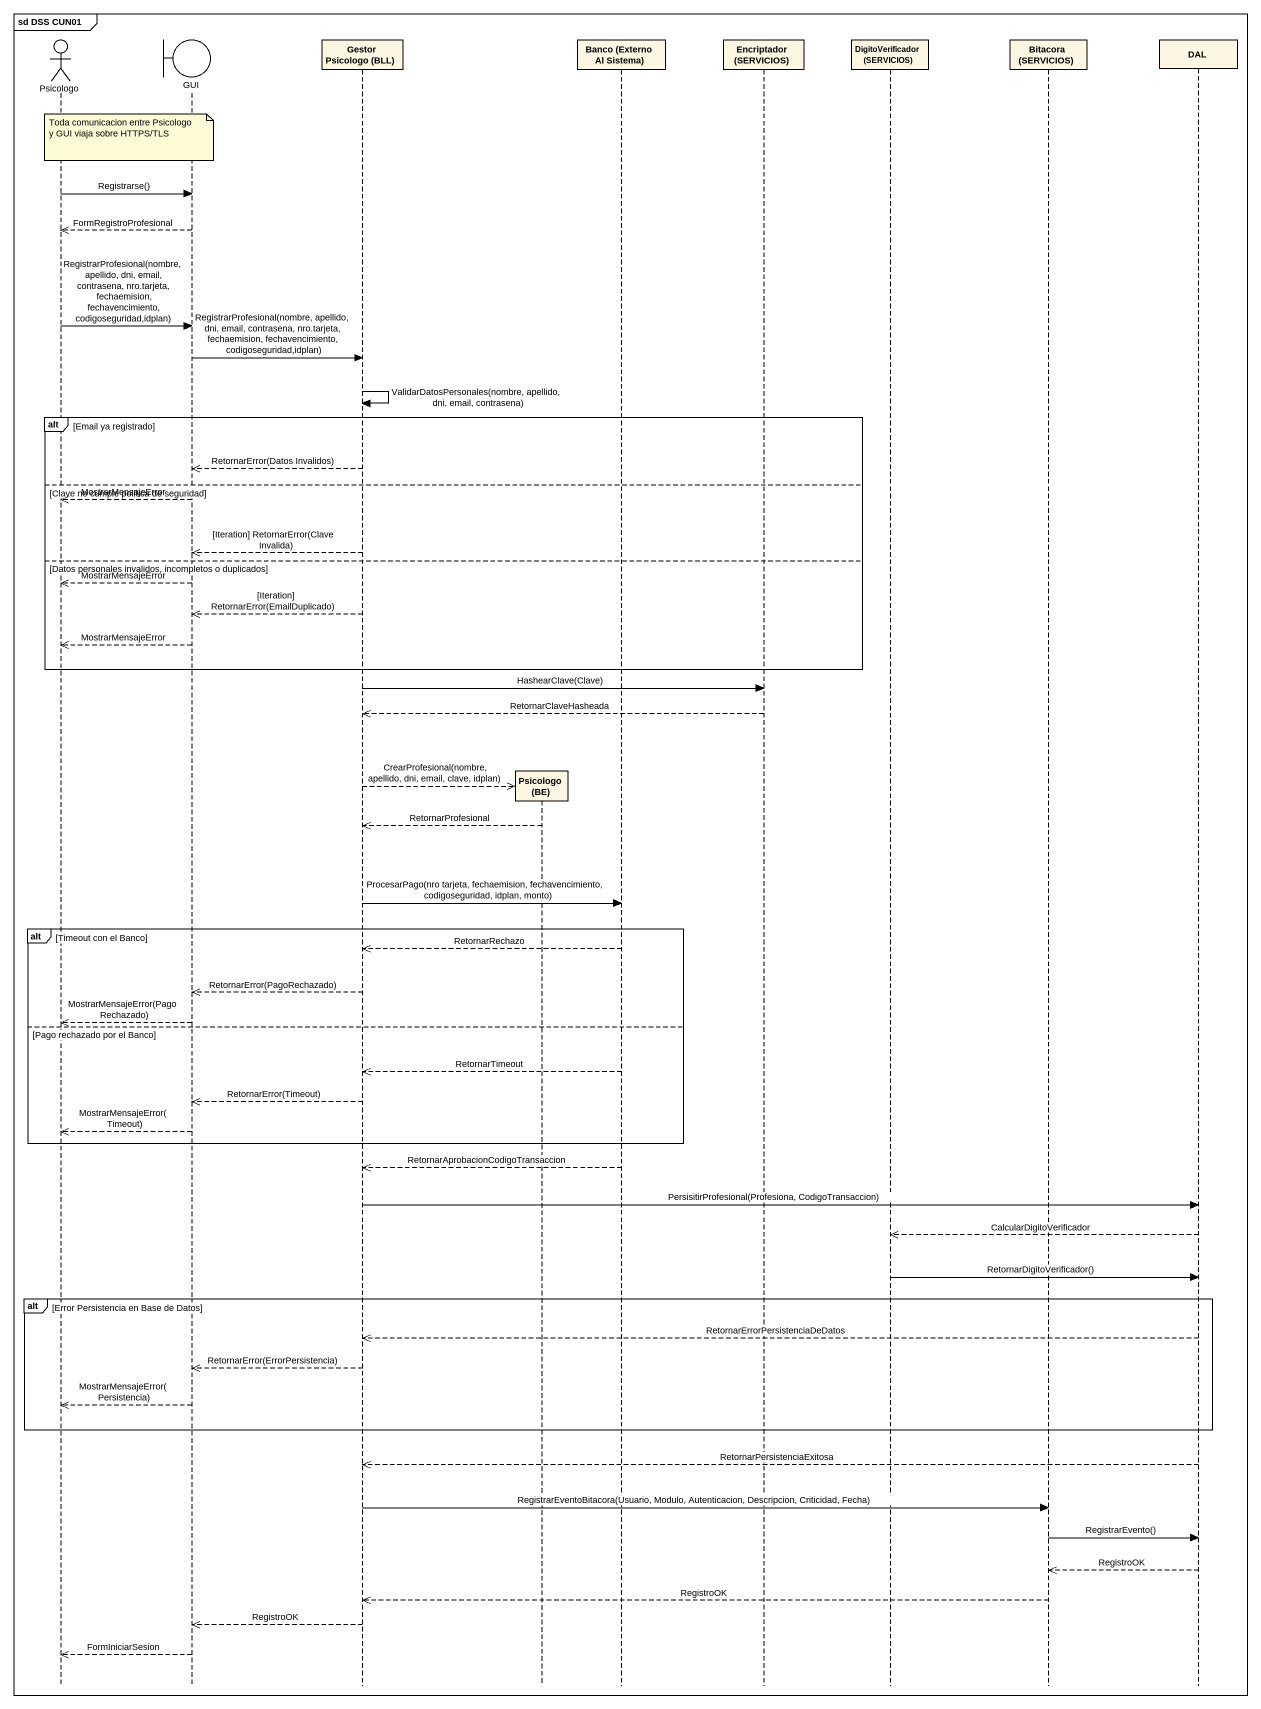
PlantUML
@startuml
mainframe sd DSS CUN01
hide footbox
actor Psicologo
boundary GUI
participant "Gestor Psicologo (BLL)" as Gestor_Psicologo_BLL
participant "Psicologo (BE)" as Psicologo_BE
participant "Banco (Externo Al Sistema)" as Banco_Externo_Al_Sistema
participant "Encriptador (SERVICIOS)" as Encriptador_SERVICIOS
participant "DigitoVerificador (SERVICIOS)" as DigitoVerificador_SERVICIOS
participant "Bitacora (SERVICIOS)" as Bitacora_SERVICIOS
participant DAL

note over GUI : Toda comunicacion entre Psicologo y GUI viaja sobre HTTPS/TLS
Psicologo -> GUI : Registrarse()
GUI -->> Psicologo : FormRegistroProfesional
Psicologo -> GUI : RegistrarProfesional(nombre, apellido, dni, email, contrasena, nro.tarjeta, fechaemision, fechavencimiento, codigoseguridad,idplan)
GUI -> Gestor_Psicologo_BLL : RegistrarProfesional(nombre, apellido, dni, email, contrasena, nro.tarjeta, fechaemision, fechavencimiento, codigoseguridad,idplan)
Gestor_Psicologo_BLL -> Gestor_Psicologo_BLL : ValidarDatosPersonales(nombre, apellido, dni, email, contrasena)
alt Email ya registrado
  Gestor_Psicologo_BLL -->> GUI : RetornarError(Datos Invalidos)
else Clave no cumple politica de seguridad
  GUI -->> Psicologo : MostrarMensajeError
  Gestor_Psicologo_BLL -->> GUI : [Iteration] RetornarError(Clave Invalida)
else Datos personales invalidos, incompletos o duplicados
  GUI -->> Psicologo : MostrarMensajeError
  Gestor_Psicologo_BLL -->> GUI : [Iteration] RetornarError(EmailDuplicado)
  GUI -->> Psicologo : MostrarMensajeError
end
Gestor_Psicologo_BLL -> Encriptador_SERVICIOS : HashearClave(Clave)
Encriptador_SERVICIOS -->> Gestor_Psicologo_BLL : RetornarClaveHasheada
Gestor_Psicologo_BLL -->> Psicologo_BE ** : CrearProfesional(nombre, apellido, dni, email, clave, idplan)
Psicologo_BE -->> Gestor_Psicologo_BLL : RetornarProfesional
Gestor_Psicologo_BLL -> Banco_Externo_Al_Sistema : ProcesarPago(nro tarjeta, fechaemision, fechavencimiento, codigoseguridad, idplan, monto)
alt Timeout con el Banco
  Banco_Externo_Al_Sistema -->> Gestor_Psicologo_BLL : RetornarRechazo
  Gestor_Psicologo_BLL -->> GUI : RetornarError(PagoRechazado)
  GUI -->> Psicologo : MostrarMensajeError(PagoRechazado)
else Pago rechazado por el Banco
  Banco_Externo_Al_Sistema -->> Gestor_Psicologo_BLL : RetornarTimeout
  Gestor_Psicologo_BLL -->> GUI : RetornarError(Timeout)
  GUI -->> Psicologo : MostrarMensajeError(Timeout)
end
Banco_Externo_Al_Sistema -->> Gestor_Psicologo_BLL : RetornarAprobacionCodigoTransaccion
Gestor_Psicologo_BLL -> DAL : PersisitirProfesional(Profesiona, CodigoTransaccion)
DAL -->> DigitoVerificador_SERVICIOS : CalcularDigitoVerificador
DigitoVerificador_SERVICIOS -> DAL : RetornarDigitoVerificador()
alt Error Persistencia en Base de Datos
  DAL -->> Gestor_Psicologo_BLL : RetornarErrorPersistenciaDeDatos
  Gestor_Psicologo_BLL -->> GUI : RetornarError(ErrorPersistencia)
  GUI -->> Psicologo : MostrarMensajeError(Persistencia)
end
DAL -->> Gestor_Psicologo_BLL : RetornarPersistenciaExitosa
Gestor_Psicologo_BLL -> Bitacora_SERVICIOS : RegistrarEventoBitacora(Usuario, Modulo, Autenticacion, Descripcion, Criticidad, Fecha)
Bitacora_SERVICIOS -> DAL : RegistrarEvento()
DAL -->> Bitacora_SERVICIOS : RegistroOK
Bitacora_SERVICIOS -->> Gestor_Psicologo_BLL : RegistroOK
Gestor_Psicologo_BLL -->> GUI : RegistroOK
GUI -->> Psicologo : FormIniciarSesion
@enduml
